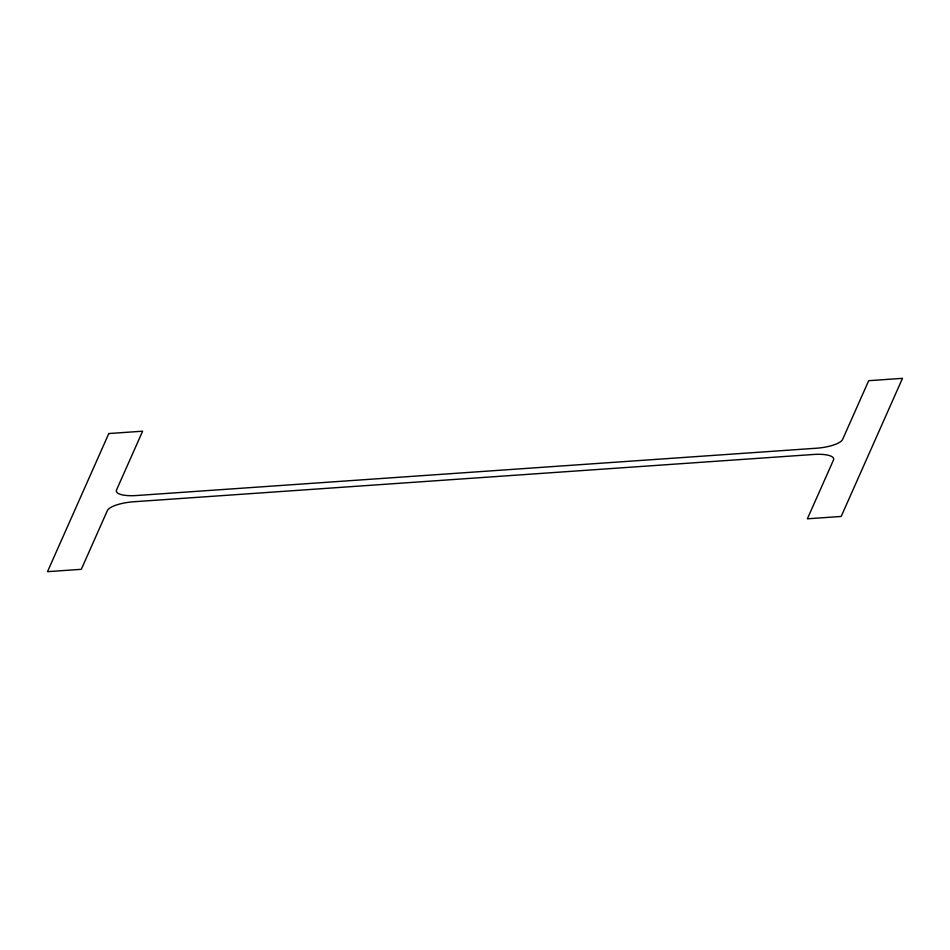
<?xml version="1.0" encoding="UTF-8"?>
<svg xmlns="http://www.w3.org/2000/svg" width="950" height="950" viewBox="0 0 950 950"><rect width="100%" height="100%" fill="white"/><g stroke="black" fill="none" stroke-linecap="round" stroke-linejoin="round"><path stroke-width="1.43" d="M108.811 433.544L47.5 571.663L81.308 569.311L107.397 510.542A23.429 6.852 -6.9 0 1 133.629 501.766L813.604 454.468A23.429 6.852 -6.9 0 1 833.471 460.037L807.381 518.807L841.189 516.456L902.5 378.338L868.692 380.689L842.602 439.458A23.429 6.852 -6.9 0 1 816.371 448.234L136.396 495.532A23.429 6.852 -6.9 0 1 116.529 489.963L142.619 431.193L108.811 433.544"/></g></svg>
